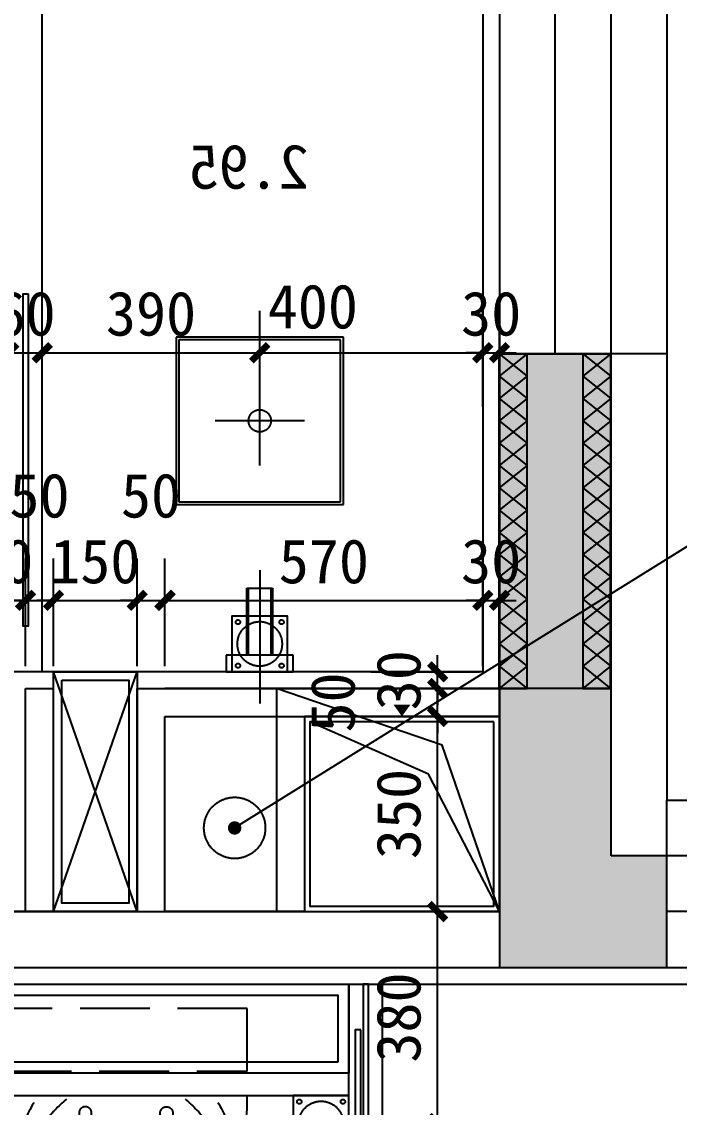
# Model space of a CAD drawing. Header units: millimetres. Extents: x -15 to 66915, y -15 to 18798.
# Drawn here: x 51689 to 52868, y 13212 to 15158 of the extents above; entities that cross this region are included whole.
import ezdxf
from ezdxf.xclip import XClip

# ---------------------------------------------------------------- set-up
doc = ezdxf.new("R2010")
doc.units = ezdxf.units.MM
doc.header["$LTSCALE"] = 1000
doc.header["$XCLIPFRAME"] = 2
for name, pattern in [('140-WC$0$__DASH', [0.35, 0.25, -0.1]), ('140-WC$0$DASH', [0.35, 0.25, -0.1]), ('140-墙体$0$给排水_排水-污水', [0]), ('DASH', [0.35, 0.25, -0.1])]:
    doc.linetypes.add(name, pattern=pattern)
doc.layers.get('Defpoints').update_dxf_attribs({"color": 4, "linetype": 'DASH'})
for name, color, linetype in [('1#2#楼$0$A-ANNO-DIMS', 3, 'Continuous'), ('1#2#楼$0$A-ANNO-IDEN', 3, 'Continuous'), ('140-WC$0$A-FLOR-SPCL', 225, 'Continuous'), ('140-WC$0$BS-STAIR', 225, 'Continuous'), ('140-WC$0$FF-洁具及配件', 31, 'Continuous'), ('140-WC$0$洁具', 225, 'Continuous'), ('140-墙体$0$A-COLU-CONC-HATC', 204, 'Continuous'), ('140-墙体$0$A-DOOR', 51, 'Continuous'), ('140-墙体$0$A-FLOR-UNDR', 177, 'Continuous'), ('140-墙体$0$A-FURN-MOVE', 47, 'Continuous'), ('140-墙体$0$A-WALL-BLOK', 131, 'Continuous'), ('140-墙体$0$A-WALL-CONC', 9, 'Continuous'), ('140-墙体$0$A-WALL-INSL', 241, 'Continuous'), ('140-墙体$0$A-WALL-STUD', 133, 'Continuous'), ('140-墙体$0$P_drainage-sanitary', 93, '140-墙体$0$给排水_排水-污水'), ('160-墙体-PC$0$A-ANNO-HATC-PATT', 8, 'Continuous')]:
    doc.layers.add(name, color=color, linetype=linetype)
doc.styles.add('1#2#楼$0$_TCH_DIM_T3', font='')
doc.styles.add('140-WC$0$_TCH_SPACE', font='')
doc.styles.get('1#2#楼$0$_TCH_DIM_T3').set_extended_font_data('SimSun')
doc.styles.get('140-WC$0$_TCH_SPACE').set_extended_font_data('SimSun')
doc.dimstyles.new('1#2#楼$0$_TCH_ARCH&&30', dxfattribs={"dimtxt": 79.303797, "dimasz": 30, "dimexe": 75, "dimexo": 90, "dimgap": 30, "dimtad": 1, "dimdec": 0, "dimzin": 0, "dimdsep": 46, "dimtxsty": '1#2#楼$0$_TCH_DIM_T3', "dimblk": '1#2#楼$0$_ArchTick', "dimcen": 0.09, "dimclrt": 7, "dimazin": 2, "dimtfac": 1, "dimtdec": 0, "dimtix": 1, "dimtmove": 2, "dimatfit": 3, "dimfxl": 100, "dimtolj": 1, "dimtzin": 0, "dimarcsym": 0})

# ---------------------------------------------------------------- blocks, each defined once
blk = doc.blocks.new('140-墙体$0$AUDIT_I_230620153711-0')
at = {"layer": '140-墙体$0$A-FLOR-UNDR'}
blk.add_lwpolyline([(0, 400), (400, 400), (400, 0), (0, 0)], close=True, dxfattribs=at)
blk.add_lwpolyline([(0, 0), (103.1, 298.2), (400, 400)], dxfattribs=at)
at = {"layer": '140-墙体$0$A-FURN-MOVE'}
blk.add_lwpolyline([(175, 350, 0, 30, 0), (175, 370.8, 30, 30, 0)], format="xyseb", dxfattribs=at)
for points in [[(0, 350), (350, 350), (350, 0), (0, 0)], [(10, 340), (340, 340), (340, 10), (10, 10)]]:
    blk.add_lwpolyline(points, close=True, dxfattribs=at)
blk.add_lwpolyline([(0, 0), (127.1, 246.7), (340, 340)], dxfattribs=at)
blk = doc.blocks.new('140-墙体$0$$WINLIB2D$00000001')
at = {"color": 0}
for points in [[(-0.5, 0.5), (-0.5, -0.5)], [(-0.5, 0.5), (0.5, 0.5)], [(0.5, -0.5), (0.5, 0.5)], [(0.5, 0.1667), (-0.5, 0.1667)], [(0.5, -0.1667), (-0.5, -0.1667)], [(-0.5, -0.5), (0.5, -0.5)]]:
    blk.add_lwpolyline(points, dxfattribs=at)
blk = doc.blocks.new('140-墙体')
at = {"layer": '140-墙体$0$A-COLU-CONC-HATC'}
for points in [[(-600, 6200), (-600, 7100), (-800, 7100), (-800, 6000)], [(-800, 6000), (-500, 6000), (-500, 6200), (-600, 6200)]]:
    blk.add_hatch(color=256, dxfattribs=at).paths.add_polyline_path(points)
at = {"layer": '140-墙体$0$A-WALL-BLOK'}
for p, q in [((-2550, 6100), (-1600, 6100)), ((-1600, 6100), (-1400, 6100)), ((-1400, 6100), (-800, 6100)), ((-800, 6100), (-800, 6000)), ((-2650, 6000), (-1600, 6000)), ((-1600, 6000), (-1400, 6000)), ((-1400, 6000), (-800, 6000))]:
    blk.add_line(p, q, dxfattribs=at)
at = {"layer": '140-墙体$0$A-WALL-CONC'}
for p, q in [((-600, 7100), (-800, 7100)), ((-800, 7100), (-800, 6000)), ((-600, 6200), (-600, 7100)), ((-500, 6200), (-600, 6200)), ((-500, 6000), (-500, 6200)), ((-800, 6000), (-500, 6000))]:
    blk.add_line(p, q, dxfattribs=at)
at = {"layer": '140-墙体$0$A-WALL-INSL'}
for q in [(-600, 7100), (-500, 6300)]:
    blk.add_line((-500, 7100), q, dxfattribs=at)
at = {"layer": '140-墙体$0$A-WALL-STUD'}
for p, q in [((-1650, 6100), (-1650, 6500)), ((-1650, 6500), (-1600, 6500)), ((-1600, 6100), (-1600, 6500)), ((-1450, 6100), (-1450, 6500)), ((-1450, 6500), (-800, 6500)), ((-800, 6500), (-800, 6450)), ((-1400, 6100), (-1400, 6450)), ((-1400, 6450), (-800, 6450))]:
    blk.add_line(p, q, dxfattribs=at)
at = {"layer": '140-墙体$0$P_drainage-sanitary'}
blk.add_circle((-1275, 6250), 55, dxfattribs=at)
at = {"layer": '140-墙体$0$A-DOOR', "xscale": 700, "yscale": -300, "zscale": 300, "rotation": 270}
blk.add_blockref('140-墙体$0$$WINLIB2D$00000001', (-650, 7450), dxfattribs=at)
at = {"layer": '140-墙体$0$A-DOOR', "xscale": 450, "yscale": -300, "zscale": 300}
blk.add_blockref('140-墙体$0$$WINLIB2D$00000001', (-275, 6150), dxfattribs=at)
at = {"layer": '140-墙体$0$A-FURN-MOVE', "xscale": -1}
blk.add_blockref('140-墙体$0$AUDIT_I_230620153711-0', (-800, 6100), dxfattribs=at)
blk = doc.blocks.new('140-WC$0$dfghrtjrtuj6')
at = {"layer": '140-WC$0$A-FLOR-SPCL'}
for points in [[(-217, 0, 0.071142), (-213, -58.1, 0.019152), (-192.8, -212.4, 0.090609), (-149, -404.1, 0.163158), (-38.2, -508, 0.273043), (72.6, -489.5, 0.094885), (149, -404.1, 0.090609), (192.8, -212.4, 0.019152), (213, -58.1, 0.071142), (217, 0)], [(-165, -12.4, 0.180688), (-197.1, -185.5, -4.705295)], [(-106.5, -6.4, 0.237416), (-193.6, -207.9, -3.87225)], [(106.5, -6.4, -0.237416), (193.6, -207.9, 3.87225)], [(165, -12.4, -0.180688), (197.1, -185.5, 4.705295)], [(-61.3, -50.9), (-61.5, -31.5, 1.018669), (-84.1, -31.5), (-85.1, -51.1)], [(61.3, -50.9), (61.5, -31.5, -1.018669), (84.1, -31.5), (85.1, -51.1)], [(-119.9, -51.4, 0.129606), (-179.5, -259.3, 0.211204), (-80.1, -482.5, 2.252949)], [(105.7, -51.3, -0.095348), (165.9, -224.7, -0.180567), (119.8, -417.3, -0.059956), (65.2, -480.7, -0.149733), (0, -503.9, -0.149733), (-65.2, -480.7, -0.059956), (-119.9, -417.3, -0.180567), (-165.9, -224.7, -0.095348), (-105.7, -51.3, 0.095348)], [(119.9, -51.4, -0.129606), (179.5, -259.3, -0.211204), (80.1, -482.5, -2.252949)]]:
    blk.add_lwpolyline(points, format="xyb", dxfattribs=at)
blk.add_lwpolyline([(-119.9, -51.4), (119.9, -51.4)], dxfattribs=at)
blk = doc.blocks.new('140-WC$0$A$C446C3F73')
at = {"layer": '140-WC$0$A-FLOR-SPCL'}
blk.add_lwpolyline([(-50, -50), (50, -50), (50, 50), (-50, 50)], close=True, dxfattribs=at)
for centre, radius in [((-39.1, 39.1), 4), ((0, 0), 40), ((39.1, 39.1), 4), ((-39.1, -39.1), 4), ((39.1, -39.1), 4)]:
    blk.add_circle(centre, radius, dxfattribs=at)
blk = doc.blocks.new('140-WC$0$fffterthfhfghfghrtth')
at = {"color": 0, "ltscale": 300}
blk.add_line((-182.2, 0), (56.6, 0), dxfattribs=at)
at = {"color": 0, "linetype": '140-WC$0$DASH', "ltscale": 300}
for points in [[(-300, 150), (-600, 150), (-600, -150), (-300, -150)], [(-305, 145), (-595, 145), (-595, -145), (-305, -145)], [(-30, 60), (-30, -60), (0, -60), (0, 60)], [(-30, 23), (-30, -23), (-150, -23), (-150, 23)], [(-150, -20), (-150, 20), (-30, 20), (-30, -20)]]:
    blk.add_lwpolyline(points, close=True, dxfattribs=at)
for points in [[(-450, 80), (-450, -80)], [(-370, 0), (-530, 0)]]:
    blk.add_lwpolyline(points, dxfattribs=at)
blk.add_circle((-450, 0), 20, dxfattribs=at)
blk = doc.blocks.new('140-WC')
at = {"layer": '140-WC$0$A-FLOR-SPCL'}
blk.add_line((1070, -2130), (270, -2130), dxfattribs=at)
for points in [[(1750, -100), (1720, -100), (1720, -30), (30, -30), (30, -1370), (880, -1370), (880, -1770), (1720, -1770), (1720, -1000), (1750, -1000)], [(2100, -3500), (2100, -3470), (2170, -3470), (2170, -1930), (-770, -1930), (-770, -3470), (1200, -3470), (1200, -3500)]]:
    blk.add_lwpolyline(points, dxfattribs=at)
for points in [[(844.7, -692.8), (854.7, -692.8), (854.7, -1287.8), (844.7, -1287.8)], [(234.7, -1929.9), (244.7, -1929.9), (244.7, -2524.9), (234.7, -2524.9)], [(270, -2090), (2170, -2090), (2170, -1930), (270, -1930)], [(290, -2070), (2150, -2070), (2150, -1950), (290, -1950)], [(249, -2012.1), (259, -2012.1), (259, -2607.1), (249, -2607.1)]]:
    blk.add_lwpolyline(points, close=True, dxfattribs=at)
at = {"layer": '140-WC$0$A-FLOR-SPCL', "linetype": '140-WC$0$__DASH', "ltscale": 0.5}
blk.add_lwpolyline([(892.7, -2086.4), (452.3, -2086.4), (452.3, -1974.1), (892.7, -1974.1)], close=True, dxfattribs=at)
at = {"layer": '140-WC$0$BS-STAIR', "color": 8}
for p, q in [((650, -1800), (800, -1370)), ((800, -1800), (650, -1370))]:
    blk.add_line(p, q, dxfattribs=at)
at = {"layer": '140-WC$0$BS-STAIR'}
for points in [[(820, -1370), (820, -30)], [(210, -3470), (210, -1929.9)], [(270, -3470), (270, -1929.9)]]:
    blk.add_lwpolyline(points, dxfattribs=at)
at = {"layer": '140-WC$0$BS-STAIR', "color": 8}
for points in [[(800, -1370), (650, -1370), (650, -1800), (800, -1800)], [(785, -1385), (665, -1385), (665, -1785), (785, -1785)]]:
    blk.add_lwpolyline(points, close=True, dxfattribs=at)
at = {"layer": 'Defpoints'}
for points in [[(0, -1800), (1750, -1800), (1750, 0), (0, 0)], [(0, -1400), (650, -1400), (650, -1800), (0, -1800)], [(2200, -1900), (-800, -1900), (-800, -3500), (2200, -3500)]]:
    blk.add_lwpolyline(points, close=True, dxfattribs=at)
at = {"layer": '140-WC$0$A-FLOR-SPCL', "xscale": -1, "rotation": 270}
for p in [(430, -1320), (320, -2180)]:
    blk.add_blockref('140-WC$0$A$C446C3F73', p, dxfattribs=at)
at = {"layer": '140-WC$0$FF-洁具及配件', "xscale": -1}
blk.add_blockref('140-WC$0$dfghrtjrtuj6', (670, -2130), dxfattribs=at)
at = {"layer": '140-WC$0$洁具', "extrusion": (0, 0, -1), "zscale": -1, "rotation": 270.0003015910824}
blk.add_blockref('140-WC$0$fffterthfhfghfghrtth', (-430, -1370), dxfattribs=at)
at = {"layer": 'Defpoints', "style": '140-WC$0$_TCH_SPACE'}
blk.add_text('2.95', height=79.3, dxfattribs=at).set_placement((341.7, -503.7))
blk = doc.blocks.new('160-墙体-PC$0$$LinePat$保温板1')
at = {"color": 0}
for p, q in [((0, 0), (16, -20)), ((0, -20), (16, 0))]:
    blk.add_line(p, q, dxfattribs=at)
blk = doc.blocks.new('160-墙体-PC')
at = {"layer": '160-墙体-PC$0$A-ANNO-HATC-PATT'}
for points in [[(24399.3, 6500), (24449.3, 6500), (24449.6, 7100), (24399.6, 7100)], [(24399.6, 7100), (24599.6, 7100), (24599.3, 6500), (24399.3, 6500)], [(24549.3, 6500), (24599.3, 6500), (24599.6, 7100), (24549.6, 7100)]]:
    blk.add_lwpolyline(points, close=True, dxfattribs=at)
at = {"layer": '160-墙体-PC$0$A-ANNO-HATC-PATT', "yscale": 2.5, "zscale": 2.5}
for p, xscale, rotation in [((24449.6, 7100), 2.500002228011949, 269.9772535811093), ((24599.6, 7100), 2.500002227985351, 269.9772533103919), ((24449.5, 7060), 2.500002228011949, 269.9772535811093), ((24599.5, 7060), 2.500002227985351, 269.9772533103919), ((24449.5, 7020), 2.500002228011949, 269.9772535811093), ((24599.5, 7020), 2.500002227985351, 269.9772533103919), ((24449.5, 6980), 2.500002228011949, 269.9772535811093), ((24599.5, 6980), 2.500002227985351, 269.9772533103919), ((24449.5, 6940), 2.500002228011949, 269.9772535811093), ((24599.5, 6940), 2.500002227985351, 269.9772533103919), ((24449.5, 6900), 2.500002228011949, 269.9772535811093), ((24599.5, 6900), 2.500002227985351, 269.9772533103919), ((24449.5, 6860), 2.500002228011949, 269.9772535811093), ((24599.5, 6860), 2.500002227985351, 269.9772533103919), ((24449.5, 6820), 2.500002228011949, 269.9772535811093), ((24599.5, 6820), 2.500002227985351, 269.9772533103919), ((24449.4, 6780), 2.500002228011949, 269.9772535811093), ((24599.4, 6780), 2.500002227985351, 269.9772533103919), ((24449.4, 6740), 2.500002228011949, 269.9772535811093), ((24599.4, 6740), 2.500002227985351, 269.9772533103919), ((24449.4, 6700), 2.500002228011949, 269.9772535811093), ((24599.4, 6700), 2.500002227985351, 269.9772533103919), ((24449.4, 6660), 2.500002228011949, 269.9772535811093), ((24599.4, 6660), 2.500002227985351, 269.9772533103919), ((24449.4, 6620), 2.500002228011949, 269.9772535811093), ((24599.4, 6620), 2.500002227985351, 269.9772533103919), ((24449.4, 6580), 2.500002228011949, 269.9772535811093), ((24599.4, 6580), 2.500002227985351, 269.9772533103919), ((24449.3, 6540), 2.500002228011949, 269.9772535811093), ((24599.3, 6540), 2.500002227985351, 269.9772533103919)]:
    blk.add_blockref('160-墙体-PC$0$$LinePat$保温板1', p, dxfattribs=dict(at, xscale=xscale, rotation=rotation))
blk = doc.blocks.new('1#2#楼$0$BGTVF')
blk.add_blockref('160-墙体-PC', (-16650, -11200))
ref = blk.add_blockref('140-墙体', (8550, -11200))
XClip(ref).set_block_clipping_path([(-12550, 3900.0000000001), (-9750, 3900.0000000001), (-9750, 11800.0000000001), (400.0000000001, 11800.0000000001), (400.0000000001, -2099.9999999999), (-12549.9999999999, -2100.0000000001)])
ref = blk.add_blockref('140-WC', (7750, -3300), dxfattribs=dict(xscale=-1))
XClip(ref).set_block_clipping_path([(11749.9999999999, -3999.9999999999), (8949.9999999999, -3999.9999999999), (8949.9999999999, 3900.0000000001), (-1200.0000000002, 3900.0000000001), (-1200.0000000002, -9999.9999999999), (11749.9999999998, -10000.0000000001)])
blk = doc.blocks.new('1#2#楼$0$_ArchTick')
at = {"color": 0, "linetype": 'ByBlock', "const_width": 0.4}
blk.add_lwpolyline([(-0.5, -0.5), (0.5, 0.5)], dxfattribs=at)
blk = doc.blocks.new('*D880')
at = {"layer": '1#2#楼$0$A-ANNO-DIMS', "color": 0, "lineweight": -2, "transparency": 16777216}
for p, q in [((52434.4, 13992.6), (52434.4, 14022.6)), ((52314.7, 13992.6), (52509.4, 13992.6)), ((52434.4, 13962.7), (52434.4, 13992.6)), ((52314.7, 13962.7), (52509.4, 13962.7)), ((52434.4, 13962.7), (52434.4, 13932.7))]:
    blk.add_line(p, q, dxfattribs=at)
at = {"layer": 'Defpoints', "color": 0, "transparency": 16777216}
for p in [(52224.7, 13992.6), (52434.4, 13992.6), (52224.7, 13962.7)]:
    blk.add_point(p, dxfattribs=at)
at = {"layer": '1#2#楼$0$A-ANNO-DIMS', "color": 0, "lineweight": -2, "transparency": 16777216, "xscale": 30, "yscale": 30, "zscale": 30}
for p, rotation in [((52434.4, 13992.6), 270), ((52434.4, 13962.7), 90)]:
    blk.add_blockref('1#2#楼$0$_ArchTick', p, dxfattribs=dict(at, rotation=rotation))
at = {"layer": '1#2#楼$0$A-ANNO-DIMS', "color": 7, "transparency": 16777216, "insert": (52364.8, 13977.6), "char_height": 79.3, "attachment_point": 5, "rotation": 90, "style": '1#2#楼$0$_TCH_DIM_T3'}
blk.add_mtext('\\A1;30', dxfattribs=at)
blk = doc.blocks.new('*D881')
at = {"layer": '1#2#楼$0$A-ANNO-DIMS', "color": 0, "lineweight": -2, "transparency": 16777216}
for p, q in [((52434.4, 13962.7), (52434.4, 13992.7)), ((52314.7, 13962.7), (52509.4, 13962.7)), ((52434.4, 13912.7), (52434.4, 13962.7)), ((52314.7, 13912.7), (52509.4, 13912.7)), ((52434.4, 13912.7), (52434.4, 13882.7))]:
    blk.add_line(p, q, dxfattribs=at)
at = {"layer": 'Defpoints', "color": 0, "transparency": 16777216}
for p in [(52224.7, 13962.7), (52434.4, 13962.7), (52224.7, 13912.7)]:
    blk.add_point(p, dxfattribs=at)
at = {"layer": '1#2#楼$0$A-ANNO-DIMS', "color": 0, "lineweight": -2, "transparency": 16777216, "xscale": 30, "yscale": 30, "zscale": 30}
for p, rotation in [((52434.4, 13962.7), 270), ((52434.4, 13912.7), 90)]:
    blk.add_blockref('1#2#楼$0$_ArchTick', p, dxfattribs=dict(at, rotation=rotation))
at = {"layer": '1#2#楼$0$A-ANNO-DIMS', "color": 7, "transparency": 16777216, "insert": (52246.9, 13937.7), "char_height": 79.3, "attachment_point": 5, "rotation": 90, "style": '1#2#楼$0$_TCH_DIM_T3'}
blk.add_mtext('\\A1;50', dxfattribs=at)
blk = doc.blocks.new('*D882')
at = {"layer": '1#2#楼$0$A-ANNO-DIMS', "color": 0, "lineweight": -2, "transparency": 16777216}
for p, q in [((52314.7, 13912.7), (52509.4, 13912.7)), ((52434.4, 13562.7), (52434.4, 13912.7)), ((52314.7, 13562.7), (52509.4, 13562.7))]:
    blk.add_line(p, q, dxfattribs=at)
at = {"layer": 'Defpoints', "color": 0, "transparency": 16777216}
for p in [(52224.7, 13912.7), (52434.4, 13912.7), (52224.7, 13562.7)]:
    blk.add_point(p, dxfattribs=at)
at = {"layer": '1#2#楼$0$A-ANNO-DIMS', "color": 0, "lineweight": -2, "transparency": 16777216, "xscale": 30, "yscale": 30, "zscale": 30}
for p, rotation in [((52434.4, 13912.7), 90), ((52434.4, 13562.7), 270)]:
    blk.add_blockref('1#2#楼$0$_ArchTick', p, dxfattribs=dict(at, rotation=rotation))
at = {"layer": '1#2#楼$0$A-ANNO-DIMS', "color": 7, "transparency": 16777216, "insert": (52364.8, 13737.7), "char_height": 79.3, "attachment_point": 5, "rotation": 90, "style": '1#2#楼$0$_TCH_DIM_T3'}
blk.add_mtext('\\A1;350', dxfattribs=at)
blk = doc.blocks.new('*D883')
at = {"layer": '1#2#楼$0$A-ANNO-DIMS', "color": 0, "lineweight": -2, "transparency": 16777216}
for p, q in [((52314.7, 13562.7), (52509.4, 13562.7)), ((52434.4, 13182.7), (52434.4, 13562.7)), ((52314.7, 13182.7), (52509.4, 13182.7))]:
    blk.add_line(p, q, dxfattribs=at)
at = {"layer": 'Defpoints', "color": 0, "transparency": 16777216}
for p in [(52224.7, 13562.7), (52434.4, 13562.7), (52224.7, 13182.7)]:
    blk.add_point(p, dxfattribs=at)
at = {"layer": '1#2#楼$0$A-ANNO-DIMS', "color": 0, "lineweight": -2, "transparency": 16777216, "xscale": 30, "yscale": 30, "zscale": 30}
for p, rotation in [((52434.4, 13562.7), 90), ((52434.4, 13182.7), 270)]:
    blk.add_blockref('1#2#楼$0$_ArchTick', p, dxfattribs=dict(at, rotation=rotation))
at = {"layer": '1#2#楼$0$A-ANNO-DIMS', "color": 7, "transparency": 16777216, "insert": (52364.8, 13372.7), "char_height": 79.3, "attachment_point": 5, "rotation": 90, "style": '1#2#楼$0$_TCH_DIM_T3'}
blk.add_mtext('\\A1;380', dxfattribs=at)
blk = doc.blocks.new('*D884')
at = {"layer": '1#2#楼$0$A-ANNO-DIMS', "color": 0, "lineweight": -2, "transparency": 16777216}
for p, q in [((51615.5, 14002.7), (51615.5, 14195.8)), ((51695.5, 14002.7), (51695.5, 14195.8)), ((51615.5, 14120.8), (51585.5, 14120.8)), ((51615.5, 14120.8), (51695.5, 14120.8)), ((51695.5, 14120.8), (51725.5, 14120.8))]:
    blk.add_line(p, q, dxfattribs=at)
at = {"layer": 'Defpoints', "color": 0, "transparency": 16777216}
for p in [(51695.5, 14120.8), (51615.5, 13912.7), (51695.5, 13912.7)]:
    blk.add_point(p, dxfattribs=at)
at = {"layer": '1#2#楼$0$A-ANNO-DIMS', "color": 0, "lineweight": -2, "transparency": 16777216, "xscale": 30, "yscale": 30, "zscale": 30}
blk.add_blockref('1#2#楼$0$_ArchTick', (51615.5, 14120.8), dxfattribs=at)
at = {"layer": '1#2#楼$0$A-ANNO-DIMS', "color": 0, "lineweight": -2, "transparency": 16777216, "xscale": 30, "yscale": 30, "zscale": 30, "rotation": 180}
blk.add_blockref('1#2#楼$0$_ArchTick', (51695.5, 14120.8), dxfattribs=at)
at = {"layer": '1#2#楼$0$A-ANNO-DIMS', "color": 7, "transparency": 16777216, "insert": (51655.5, 14190.4), "char_height": 79.3, "attachment_point": 5, "style": '1#2#楼$0$_TCH_DIM_T3'}
blk.add_mtext('\\A1;80', dxfattribs=at)
blk = doc.blocks.new('*D885')
at = {"layer": '1#2#楼$0$A-ANNO-DIMS', "color": 0, "lineweight": -2, "transparency": 16777216}
for p, q in [((51695.5, 14002.7), (51695.5, 14195.8)), ((51745.5, 14002.7), (51745.5, 14195.8)), ((51695.5, 14120.8), (51665.5, 14120.8)), ((51695.5, 14120.8), (51745.5, 14120.8)), ((51745.5, 14120.8), (51775.5, 14120.8))]:
    blk.add_line(p, q, dxfattribs=at)
at = {"layer": 'Defpoints', "color": 0, "transparency": 16777216}
for p in [(51745.5, 14120.8), (51695.5, 13912.7), (51745.5, 13912.7)]:
    blk.add_point(p, dxfattribs=at)
at = {"layer": '1#2#楼$0$A-ANNO-DIMS', "color": 0, "lineweight": -2, "transparency": 16777216, "xscale": 30, "yscale": 30, "zscale": 30}
blk.add_blockref('1#2#楼$0$_ArchTick', (51695.5, 14120.8), dxfattribs=at)
at = {"layer": '1#2#楼$0$A-ANNO-DIMS', "color": 0, "lineweight": -2, "transparency": 16777216, "xscale": 30, "yscale": 30, "zscale": 30, "rotation": 180}
blk.add_blockref('1#2#楼$0$_ArchTick', (51745.5, 14120.8), dxfattribs=at)
at = {"layer": '1#2#楼$0$A-ANNO-DIMS', "color": 7, "transparency": 16777216, "insert": (51720.5, 14308.3), "char_height": 79.3, "attachment_point": 5, "style": '1#2#楼$0$_TCH_DIM_T3'}
blk.add_mtext('\\A1;50', dxfattribs=at)
blk = doc.blocks.new('*D886')
at = {"layer": '1#2#楼$0$A-ANNO-DIMS', "color": 0, "lineweight": -2, "transparency": 16777216}
for p, q in [((51745.5, 14002.7), (51745.5, 14195.8)), ((51895.5, 14002.7), (51895.5, 14195.8)), ((51745.5, 14120.8), (51715.5, 14120.8)), ((51745.5, 14120.8), (51895.5, 14120.8)), ((51895.5, 14120.8), (51925.5, 14120.8))]:
    blk.add_line(p, q, dxfattribs=at)
at = {"layer": 'Defpoints', "color": 0, "transparency": 16777216}
for p in [(51895.5, 14120.8), (51745.5, 13912.7), (51895.5, 13912.7)]:
    blk.add_point(p, dxfattribs=at)
at = {"layer": '1#2#楼$0$A-ANNO-DIMS', "color": 0, "lineweight": -2, "transparency": 16777216, "xscale": 30, "yscale": 30, "zscale": 30}
blk.add_blockref('1#2#楼$0$_ArchTick', (51745.5, 14120.8), dxfattribs=at)
at = {"layer": '1#2#楼$0$A-ANNO-DIMS', "color": 0, "lineweight": -2, "transparency": 16777216, "xscale": 30, "yscale": 30, "zscale": 30, "rotation": 180}
blk.add_blockref('1#2#楼$0$_ArchTick', (51895.5, 14120.8), dxfattribs=at)
at = {"layer": '1#2#楼$0$A-ANNO-DIMS', "color": 7, "transparency": 16777216, "insert": (51820.5, 14190.4), "char_height": 79.3, "attachment_point": 5, "style": '1#2#楼$0$_TCH_DIM_T3'}
blk.add_mtext('\\A1;150', dxfattribs=at)
blk = doc.blocks.new('*D887')
at = {"layer": '1#2#楼$0$A-ANNO-DIMS', "color": 0, "lineweight": -2, "transparency": 16777216}
for p, q in [((51895.5, 14002.7), (51895.5, 14195.8)), ((51945.5, 14002.7), (51945.5, 14195.8)), ((51895.5, 14120.8), (51865.5, 14120.8)), ((51895.5, 14120.8), (51945.5, 14120.8)), ((51945.5, 14120.8), (51975.5, 14120.8))]:
    blk.add_line(p, q, dxfattribs=at)
at = {"layer": 'Defpoints', "color": 0, "transparency": 16777216}
for p in [(51945.5, 14120.8), (51895.5, 13912.7), (51945.5, 13912.7)]:
    blk.add_point(p, dxfattribs=at)
at = {"layer": '1#2#楼$0$A-ANNO-DIMS', "color": 0, "lineweight": -2, "transparency": 16777216, "xscale": 30, "yscale": 30, "zscale": 30}
blk.add_blockref('1#2#楼$0$_ArchTick', (51895.5, 14120.8), dxfattribs=at)
at = {"layer": '1#2#楼$0$A-ANNO-DIMS', "color": 0, "lineweight": -2, "transparency": 16777216, "xscale": 30, "yscale": 30, "zscale": 30, "rotation": 180}
blk.add_blockref('1#2#楼$0$_ArchTick', (51945.5, 14120.8), dxfattribs=at)
at = {"layer": '1#2#楼$0$A-ANNO-DIMS', "color": 7, "transparency": 16777216, "insert": (51920.5, 14308.3), "char_height": 79.3, "attachment_point": 5, "style": '1#2#楼$0$_TCH_DIM_T3'}
blk.add_mtext('\\A1;50', dxfattribs=at)
blk = doc.blocks.new('*D888')
at = {"layer": '1#2#楼$0$A-ANNO-DIMS', "color": 0, "lineweight": -2, "transparency": 16777216}
for p, q in [((51945.5, 14002.7), (51945.5, 14195.8)), ((52515.4, 14002.7), (52515.4, 14195.8)), ((51945.5, 14120.8), (52515.4, 14120.8))]:
    blk.add_line(p, q, dxfattribs=at)
at = {"layer": 'Defpoints', "color": 0, "transparency": 16777216}
for p in [(52515.4, 14120.8), (51945.5, 13912.7), (52515.4, 13912.7)]:
    blk.add_point(p, dxfattribs=at)
at = {"layer": '1#2#楼$0$A-ANNO-DIMS', "color": 0, "lineweight": -2, "transparency": 16777216, "xscale": 30, "yscale": 30, "zscale": 30, "rotation": 180}
blk.add_blockref('1#2#楼$0$_ArchTick', (51945.5, 14120.8), dxfattribs=at)
at = {"layer": '1#2#楼$0$A-ANNO-DIMS', "color": 0, "lineweight": -2, "transparency": 16777216, "xscale": 30, "yscale": 30, "zscale": 30}
blk.add_blockref('1#2#楼$0$_ArchTick', (52515.4, 14120.8), dxfattribs=at)
at = {"layer": '1#2#楼$0$A-ANNO-DIMS', "color": 7, "transparency": 16777216, "insert": (52230.5, 14190.4), "char_height": 79.3, "attachment_point": 5, "style": '1#2#楼$0$_TCH_DIM_T3'}
blk.add_mtext('\\A1;570', dxfattribs=at)
blk = doc.blocks.new('*D889')
at = {"layer": '1#2#楼$0$A-ANNO-DIMS', "color": 0, "lineweight": -2, "transparency": 16777216}
for p, q in [((52515.4, 14002.7), (52515.4, 14195.8)), ((52545.5, 14002.7), (52545.5, 14195.8)), ((52515.4, 14120.8), (52485.4, 14120.8)), ((52515.4, 14120.8), (52545.5, 14120.8)), ((52545.5, 14120.8), (52575.5, 14120.8))]:
    blk.add_line(p, q, dxfattribs=at)
at = {"layer": 'Defpoints', "color": 0, "transparency": 16777216}
for p in [(52545.5, 14120.8), (52515.4, 13912.7), (52545.5, 13912.7)]:
    blk.add_point(p, dxfattribs=at)
at = {"layer": '1#2#楼$0$A-ANNO-DIMS', "color": 0, "lineweight": -2, "transparency": 16777216, "xscale": 30, "yscale": 30, "zscale": 30}
blk.add_blockref('1#2#楼$0$_ArchTick', (52515.4, 14120.8), dxfattribs=at)
at = {"layer": '1#2#楼$0$A-ANNO-DIMS', "color": 0, "lineweight": -2, "transparency": 16777216, "xscale": 30, "yscale": 30, "zscale": 30, "rotation": 180}
blk.add_blockref('1#2#楼$0$_ArchTick', (52545.5, 14120.8), dxfattribs=at)
at = {"layer": '1#2#楼$0$A-ANNO-DIMS', "color": 7, "transparency": 16777216, "insert": (52530.5, 14190.4), "char_height": 79.3, "attachment_point": 5, "style": '1#2#楼$0$_TCH_DIM_T3'}
blk.add_mtext('\\A1;30', dxfattribs=at)
blk = doc.blocks.new('*D890')
at = {"layer": '1#2#楼$0$A-ANNO-DIMS', "color": 0, "lineweight": -2, "transparency": 16777216}
for p, q in [((52515.5, 14468), (52515.5, 14639.8)), ((52545.5, 14468), (52545.5, 14639.8)), ((52515.5, 14564.8), (52485.5, 14564.8)), ((52515.5, 14564.8), (52545.5, 14564.8)), ((52545.5, 14564.8), (52575.5, 14564.8))]:
    blk.add_line(p, q, dxfattribs=at)
at = {"layer": 'Defpoints', "color": 0, "transparency": 16777216}
for p in [(52545.5, 14564.8), (52515.5, 14378), (52545.5, 14378)]:
    blk.add_point(p, dxfattribs=at)
at = {"layer": '1#2#楼$0$A-ANNO-DIMS', "color": 0, "lineweight": -2, "transparency": 16777216, "xscale": 30, "yscale": 30, "zscale": 30}
for p, rotation in [((52515.5, 14564.8), 359.998988028381), ((52545.5, 14564.8), 179.9989880283811)]:
    blk.add_blockref('1#2#楼$0$_ArchTick', p, dxfattribs=dict(at, rotation=rotation))
at = {"layer": '1#2#楼$0$A-ANNO-DIMS', "color": 7, "transparency": 16777216, "insert": (52530.5, 14634.5), "char_height": 79.3, "attachment_point": 5, "rotation": 359.999, "style": '1#2#楼$0$_TCH_DIM_T3'}
blk.add_mtext('\\A1;30', dxfattribs=at)
blk = doc.blocks.new('*D891')
at = {"layer": '1#2#楼$0$A-ANNO-DIMS', "color": 0, "lineweight": -2, "transparency": 16777216}
for p, q in [((52115.5, 14468), (52115.5, 14639.8)), ((52515.5, 14468), (52515.5, 14639.8)), ((52115.5, 14564.8), (52515.5, 14564.8))]:
    blk.add_line(p, q, dxfattribs=at)
at = {"layer": 'Defpoints', "color": 0, "transparency": 16777216}
for p in [(52515.5, 14564.8), (52115.5, 14378), (52515.5, 14378)]:
    blk.add_point(p, dxfattribs=at)
at = {"layer": '1#2#楼$0$A-ANNO-DIMS', "color": 0, "lineweight": -2, "transparency": 16777216, "xscale": 30, "yscale": 30, "zscale": 30}
for p, rotation in [((52115.5, 14564.8), 179.9989880283811), ((52515.5, 14564.8), 359.9989880283812)]:
    blk.add_blockref('1#2#楼$0$_ArchTick', p, dxfattribs=dict(at, rotation=rotation))
at = {"layer": '1#2#楼$0$A-ANNO-DIMS', "color": 7, "transparency": 16777216, "insert": (52210.7, 14647.3), "char_height": 79.3, "attachment_point": 5, "rotation": 359.999, "style": '1#2#楼$0$_TCH_DIM_T3'}
blk.add_mtext('\\A1;400', dxfattribs=at)
blk = doc.blocks.new('*D892')
at = {"layer": '1#2#楼$0$A-ANNO-DIMS', "color": 0, "lineweight": -2, "transparency": 16777216}
for p, q in [((51725.4, 14468), (51725.4, 14639.8)), ((52115.5, 14468), (52115.5, 14639.8)), ((51725.4, 14564.8), (52115.5, 14564.8))]:
    blk.add_line(p, q, dxfattribs=at)
at = {"layer": 'Defpoints', "color": 0, "transparency": 16777216}
for p in [(52115.5, 14564.8), (51725.4, 14378), (52115.5, 14378)]:
    blk.add_point(p, dxfattribs=at)
at = {"layer": '1#2#楼$0$A-ANNO-DIMS', "color": 0, "lineweight": -2, "transparency": 16777216, "xscale": 30, "yscale": 30, "zscale": 30}
for p, rotation in [((51725.4, 14564.8), 179.9989880283809), ((52115.5, 14564.8), 359.9989880283809)]:
    blk.add_blockref('1#2#楼$0$_ArchTick', p, dxfattribs=dict(at, rotation=rotation))
at = {"layer": '1#2#楼$0$A-ANNO-DIMS', "color": 7, "transparency": 16777216, "insert": (51920.5, 14634.5), "char_height": 79.3, "attachment_point": 5, "rotation": 359.999, "style": '1#2#楼$0$_TCH_DIM_T3'}
blk.add_mtext('\\A1;390', dxfattribs=at)
blk = doc.blocks.new('*D893')
at = {"layer": '1#2#楼$0$A-ANNO-DIMS', "color": 0, "lineweight": -2, "transparency": 16777216}
for p, q in [((51665.5, 14468), (51665.5, 14639.8)), ((51725.4, 14468), (51725.4, 14639.8)), ((51665.5, 14564.8), (51635.5, 14564.8)), ((51665.5, 14564.8), (51725.4, 14564.8)), ((51725.4, 14564.8), (51755.4, 14564.8))]:
    blk.add_line(p, q, dxfattribs=at)
at = {"layer": 'Defpoints', "color": 0, "transparency": 16777216}
for p in [(51725.4, 14564.8), (51665.5, 14378), (51725.4, 14378)]:
    blk.add_point(p, dxfattribs=at)
at = {"layer": '1#2#楼$0$A-ANNO-DIMS', "color": 0, "lineweight": -2, "transparency": 16777216, "xscale": 30, "yscale": 30, "zscale": 30}
for p, rotation in [((51665.5, 14564.8), 359.9989880283815), ((51725.4, 14564.8), 179.9989880283815)]:
    blk.add_blockref('1#2#楼$0$_ArchTick', p, dxfattribs=dict(at, rotation=rotation))
at = {"layer": '1#2#楼$0$A-ANNO-DIMS', "color": 7, "transparency": 16777216, "insert": (51695.5, 14634.5), "char_height": 79.3, "attachment_point": 5, "rotation": 359.999, "style": '1#2#楼$0$_TCH_DIM_T3'}
blk.add_mtext('\\A1;60', dxfattribs=at)
blk = doc.blocks.new('1#2#楼')
ref = blk.add_blockref('1#2#楼$0$BGTVF', (44795.5, 18662.7))
XClip(ref).set_block_clipping_path([(4450, -7200), (9050.0000531961, -2800)])
at = {"layer": '1#2#楼$0$A-ANNO-IDEN'}
blk.add_line((52070.5, 13712.7), (52969.9, 14272.6), dxfattribs=at)
at = {"layer": '1#2#楼$0$A-ANNO-IDEN', "const_width": 12}
blk.add_lwpolyline([(52065.4, 13709.5, 1), (52075.6, 13715.8, 1)], format="xyb", close=True, dxfattribs=at)
at = {"layer": '1#2#楼$0$A-ANNO-DIMS'}
for base, p1, p2, angle, picture, middle in [((52515.5, 14564.8), (52115.5, 14378), (52515.5, 14378), 359.999, '*D891', (52210.7, 14647.3)), ((51745.5, 14120.8), (51695.5, 13912.7), (51745.5, 13912.7), 0, '*D885', (51720.5, 14308.3)), ((51945.5, 14120.8), (51895.5, 13912.7), (51945.5, 13912.7), 0, '*D887', (51920.5, 14308.3)), ((52434.4, 13962.7), (52224.7, 13912.7), (52224.7, 13962.7), 90, '*D881', (52246.9, 13937.7))]:
    dim = blk.add_linear_dim(base=base, p1=p1, p2=p2, angle=angle, dimstyle='1#2#楼$0$_TCH_ARCH&&30', dxfattribs=at)
    dim.commit()
    dim.dimension.update_dxf_attribs({"geometry": picture, "text_midpoint": middle, "dimtype": 161})
for p1, p2, distance, picture, middle in [((51665.5, 14378), (51725.4, 14378), 186.8, '*D893', (51695.5, 14634.5)), ((51725.4, 14378), (52115.5, 14378), 186.8, '*D892', (51920.5, 14634.5)), ((52515.5, 14378), (52545.5, 14378), 186.8, '*D890', (52530.5, 14634.5)), ((51615.5, 13912.7), (51695.5, 13912.7), 208.1, '*D884', (51655.5, 14190.4)), ((51745.5, 13912.7), (51895.5, 13912.7), 208.1, '*D886', (51820.5, 14190.4)), ((51945.5, 13912.7), (52515.4, 13912.7), 208.1, '*D888', (52230.5, 14190.4)), ((52515.4, 13912.7), (52545.5, 13912.7), 208.1, '*D889', (52530.5, 14190.4)), ((52224.7, 13962.7), (52224.7, 13992.6), -209.7, '*D880', (52364.8, 13977.6)), ((52224.7, 13562.7), (52224.7, 13912.7), -209.7, '*D882', (52364.8, 13737.7)), ((52224.7, 13182.7), (52224.7, 13562.7), -209.7, '*D883', (52364.8, 13372.7))]:
    dim = blk.add_aligned_dim(p1=p1, p2=p2, distance=distance, dimstyle='1#2#楼$0$_TCH_ARCH&&30', dxfattribs=at)
    dim.commit()
    dim.dimension.update_dxf_attribs({"geometry": picture, "text_midpoint": middle})

msp = doc.modelspace()

# ---------------------------------------------------------------- block references
msp.add_blockref('1#2#楼', (0, 0))

doc.saveas('drawing.dxf')
